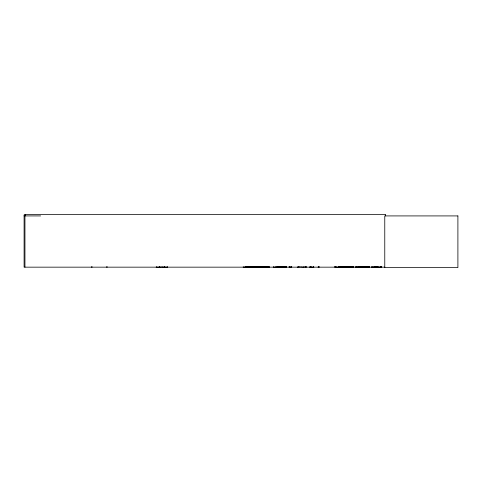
<?xml version="1.0" encoding="UTF-8"?>
<svg xmlns="http://www.w3.org/2000/svg" width="482" height="482" viewBox="0 0 482 482"><rect width="100%" height="100%" fill="white"/><g stroke="black" fill="none" stroke-linecap="round" stroke-linejoin="round"><path stroke-width="0.72" d="M246.374 267.142L246.38 266.733M250.971 267.142L250.971 266.733M254.128 267.142L254.128 266.733M343.943 267.142L343.943 266.733M273.3 267.094L283.271 267.118M280.651 267.052L280.506 266.733M371.489 267.106L381.786 267.106M245.808 267.094L245.832 266.733M280.313 267.118L280.283 266.733M156.162 267.161L161.102 267.106M352.372 267.106L352.42 266.769M302.672 267.106L306.727 266.769L306.775 267.161M297.623 267.142L297.948 267.106M318.301 267.094L318.03 267.106M348.456 267.106L348.504 266.769M248.308 267.106L248.363 266.769M297.894 267.106L298.111 266.516M25.606 214.948L24.1 214.948L24.1 267.161L384.865 267.161M24.1 215.918L40.633 215.918M245.121 266.823L269.191 266.817L269.191 267.161L243.229 267.142L243.223 266.733M338.521 266.823L348.167 266.823M359.873 266.823L369.525 266.823M245.103 266.962L269.191 266.974M338.497 266.962L348.185 266.95M359.855 266.962L369.543 266.962M290.037 267.094L290.399 267.142M313.933 267.142L309.89 267.106M352.42 267.052L336.189 267.142L336.159 266.516M355.234 267.161L355.234 266.733L355.282 267.052L359.494 267.106M369.531 267.13L359.861 267.13L359.927 266.733M360.343 267.118L360.313 266.733M360.036 267.106L359.982 266.769M339.9 267.106L339.979 266.624L339.937 267.161M339.611 266.769L339.665 267.106M313.649 267.106L313.601 266.769M167.682 267.106L162.771 267.106M256.183 267.161L256.032 266.769M374.448 267.106L374.43 266.769M275.812 267.094L275.788 266.733M343.991 267.106L343.991 266.733M385.618 215.918L385.618 214.406L24.95 214.406L24.95 267.161M380.931 266.733L380.931 267.161M380.515 266.733L380.515 267.161M378.87 266.733L378.87 267.161M377.846 266.624L377.846 267.161M377.593 266.624L377.593 267.161M377.189 266.624L377.189 267.161M376.918 266.624L376.918 267.161M376.773 266.624L376.773 267.161M376.502 266.624L376.502 267.161M375.683 266.624L375.683 267.161M375.436 266.624L375.436 267.161M374.412 266.733L374.412 267.161M373.176 266.733L373.176 267.161M372.761 266.733L372.761 267.161M371.634 266.733L371.634 267.161M362.982 266.733L362.982 267.161M362.826 266.733L362.801 267.161M362.663 266.733L362.663 267.161M362.289 266.733L362.289 267.161M361.958 266.733L361.958 267.161M361.777 266.733L361.777 267.161M361.759 266.733L361.711 267.161M361.627 266.733L361.645 267.161M361.434 266.733L361.434 267.161M361.349 266.733L361.349 267.161M361.223 266.733L361.223 267.161M361.078 266.733L361.078 267.161M361 266.733L361 267.161M360.885 266.733L360.885 267.161M360.711 266.733L360.711 267.161M360.584 266.733L360.584 267.161M360.187 266.733L360.187 267.161M359.632 266.733L359.632 267.161M359.458 266.733L359.524 267.161M359.307 266.733L359.307 267.161M359.156 266.733L359.198 267.161M359.114 266.733L359.114 267.161M359.036 266.624L359.03 267.161M358.951 266.733L358.891 267.161M358.704 266.733L358.735 267.161M358.21 266.733L358.21 267.161M357.674 266.733L357.674 267.161M356.523 266.624L356.523 267.161M356.385 266.624L356.385 267.161M353.529 266.733L353.529 267.161M353.258 266.733L353.258 267.161M353.047 266.733L353.047 267.161M352.601 266.733L352.601 267.161M352.469 266.733L352.469 267.161M351.318 266.624L351.318 267.161M351.185 266.624L351.185 267.161M350.36 266.733L350.36 267.161M350.161 266.733L350.161 267.161M349.715 266.733L349.715 267.161M349.583 266.733L349.583 267.161M349.432 266.733L349.432 267.161M348.546 266.733L348.546 267.161M340.244 266.624L340.208 267.161M339.509 266.733L339.557 267.161M338.671 266.624L338.671 267.161M335.719 266.516L335.719 267.161M335.225 266.516L335.225 267.161M334.653 266.516L334.653 267.161M319.259 266.624L319.259 267.161M318.421 266.733L318.421 267.161M318.373 266.733L318.373 267.161M313.553 266.733L313.553 267.161M310.986 266.624L310.986 267.161M310.86 266.624L310.86 267.161M309.799 266.733L309.799 267.161M305.715 266.624L305.715 267.161M305.582 266.624L305.582 267.161M303.015 266.733L303.015 267.161M301.25 266.733L301.274 267.161M300.834 266.624L300.834 267.161M299.177 266.516L299.177 267.161M298.888 266.624L298.888 267.161M291.712 266.516L291.712 267.161M291.134 266.516L291.134 267.161M289.628 266.516L289.628 267.161M289.079 266.624L289.086 267.161M286.398 266.733L286.398 267.161M286.26 266.733L286.26 267.161M285.934 266.733L285.934 267.161M285.38 266.733L285.362 267.161M284.946 266.733L284.946 267.161M284.922 266.733L284.922 267.161M284.82 266.733L284.82 267.161M284.488 266.733L284.488 267.161M284.296 266.733L284.296 267.161M283.832 266.733L283.832 267.161M282.801 266.733L282.801 267.161M282.307 266.733L282.332 267.161M281.946 266.733L281.946 267.161M281.898 266.733L281.898 267.161M281.777 266.733L281.777 267.161M281.699 266.733L281.699 267.161M281.241 266.733L281.241 267.161M281.06 266.733L281.06 267.161M280.946 266.624L280.94 267.161M280.741 266.733L280.741 267.161M280.169 266.733L280.169 267.161M279.319 266.624L279.319 267.161M279.06 266.624L279.06 267.161M278.915 266.733L278.915 267.161M278.566 266.733L278.566 267.161M278.482 266.733L278.482 267.161M278.235 266.733L278.235 267.161M278.144 266.733L278.144 267.161M278.018 266.733L278.018 267.161M277.987 266.733L277.987 267.161M277.397 266.624L277.397 267.161M277.144 266.624L277.144 267.161M276.855 266.733L276.855 267.161M273.324 266.733L273.324 267.161M269.173 266.817L269.173 267.161M256.014 266.733L256.014 267.161M252.96 266.733L252.96 267.161M252.237 266.624L252.237 267.161M251.99 266.624L251.99 267.161M250.393 266.624L250.387 267.161M250.128 266.624L250.116 267.161M249.863 266.624L249.863 267.161M249.61 266.624L249.61 267.161M249.302 266.624L249.302 267.161M248.465 266.733L248.417 267.161M248.194 266.817L248.194 267.161M248.176 266.817L248.176 267.161M247.236 266.624L247.23 267.161M246.971 266.624L246.959 267.161M246.435 266.516L246.435 267.161M167.362 266.733L167.362 267.161M164.422 266.624L164.422 267.161M164.26 266.624L164.26 267.161M162.687 266.733L162.687 267.161M161.187 266.733L161.187 267.161M159.614 266.624L159.614 267.161M159.452 266.624L159.452 267.161M156.505 266.733L156.505 267.161M107.143 266.733L107.143 267.161M106.715 266.733L106.715 267.161M92.074 266.733L92.074 267.161M91.64 266.733L91.64 267.161M457.9 215.918L384.769 215.918L384.769 267.594L457.9 267.594L457.9 215.918M248.929 267.106L248.911 266.769L248.887 267.161M381.684 267.106L381.666 266.769L381.648 267.161M283.169 267.106L283.157 266.769L283.139 267.161M351.956 267.161L351.956 266.733L351.926 267.161M351.438 267.161L351.438 266.733L351.42 267.161M289.965 267.161L289.965 266.733L289.917 267.161"/></g></svg>
